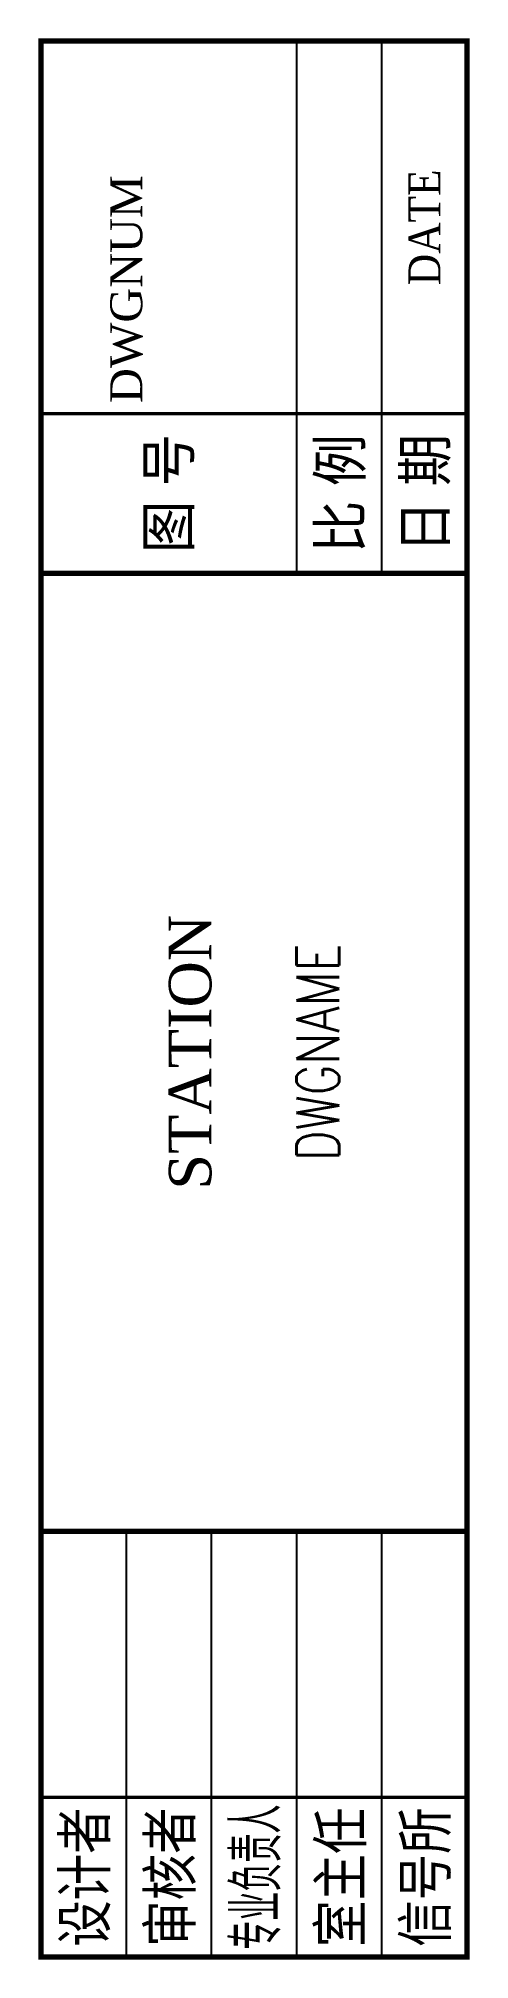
# Model space of a CAD drawing. Extents: x -220 to -180, y -180 to 0.
import ezdxf
from ezdxf.enums import TextEntityAlignment as Align

# ---------------------------------------------------------------- set-up
doc = ezdxf.new("R2010")
doc.units = 0
doc.header["$MEASUREMENT"] = 0
doc.layers.get('0').update_dxf_attribs({"linetype": 'CONTINUOUS'})
doc.styles.add('CHINESE', font='TIMES.TTF', dxfattribs={"width": 0.9})
doc.styles.get("Standard").update_dxf_attribs({"font": 'txt.shx', "width": 0.8, "bigfont": 'hztxt2.shx'})

msp = doc.modelspace()

# ---------------------------------------------------------------- linework, layer by layer
at = {"const_width": 0.5}
msp.add_lwpolyline([(-180, -180), (-180, 0), (-220, 0), (-220, -180)], close=True, dxfattribs=at)
for points, const_width in [([(-196, -50), (-196, 0)], 0.2), ([(-188, -50), (-188, 0)], 0.2), ([(-220, -35), (-180, -35)], 0.3), ([(-220, -50), (-180, -50)], 0.5), ([(-220, -140), (-180, -140)], 0.5), ([(-212, -180), (-212, -140)], 0.2), ([(-204, -180), (-204, -140)], 0.2), ([(-196, -180), (-196, -140)], 0.2), ([(-188, -180), (-188, -140)], 0.2), ([(-220, -165), (-180, -165)], 0.3)]:
    msp.add_lwpolyline(points, dxfattribs=dict(const_width=const_width))

# ---------------------------------------------------------------- texts
at = {"style": 'CHINESE'}
for s, width, p in [('图 号', 0.9, (-208, -42.5)), ('比 例', 0.9, (-192, -42.5)), ('日 期', 0.9, (-184, -42.5)), ('专业负责人', 0.5, (-200, -172.5)), ('设计者', 0.8, (-216, -172.5)), ('审核者', 0.8, (-208, -172.5)), ('室主任', 0.8, (-192, -172.5)), ('信号所', 0.8, (-184, -172.5))]:
    msp.add_text(s, height=4, rotation=90, dxfattribs=dict(at, width=width)).set_placement(p, align=Align.MIDDLE)
at = {"style": 'CHINESE', "width": 0.9}
msp.add_attdef('DATE', text='DATE', height=3, rotation=90, dxfattribs=at).set_placement((-184, -17.5), align=Align.MIDDLE)
at = {"style": 'CHINESE'}
msp.add_attdef('DWGNUM', text='DWGNUM', height=3, rotation=90, dxfattribs=at).set_placement((-212, -34), align=Align.MIDDLE_LEFT)
msp.add_attdef('STATION', text='STATION', height=4, rotation=90, dxfattribs=at).set_placement((-206, -95), align=Align.MIDDLE)
at = {"width": 0.8}
msp.add_attdef('DWGNAME', text='DWGNAME', height=4, rotation=90, dxfattribs=at).set_placement((-194, -95), align=Align.MIDDLE)

doc.saveas('drawing.dxf')
